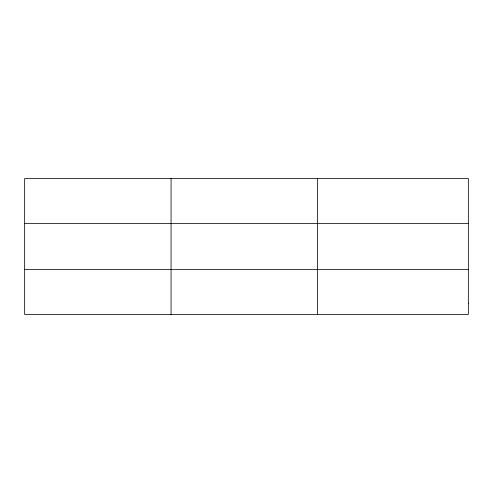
<?xml version="1.0" encoding="UTF-8"?>
<svg xmlns="http://www.w3.org/2000/svg" width="493" height="493" viewBox="0 0 493 493"><rect width="100%" height="100%" fill="white"/><g stroke="black" fill="none" stroke-linecap="round" stroke-linejoin="round"><path stroke-width="0.74" d="M317.492 314.442L317.492 178.558M24.65 223.397L468.35 223.397M24.65 269.603L468.35 269.603M171.071 178.558L171.071 314.442M468.35 303.232L468.35 314.442L24.65 314.442L24.65 178.558L468.35 178.558L468.35 303.232"/></g></svg>
